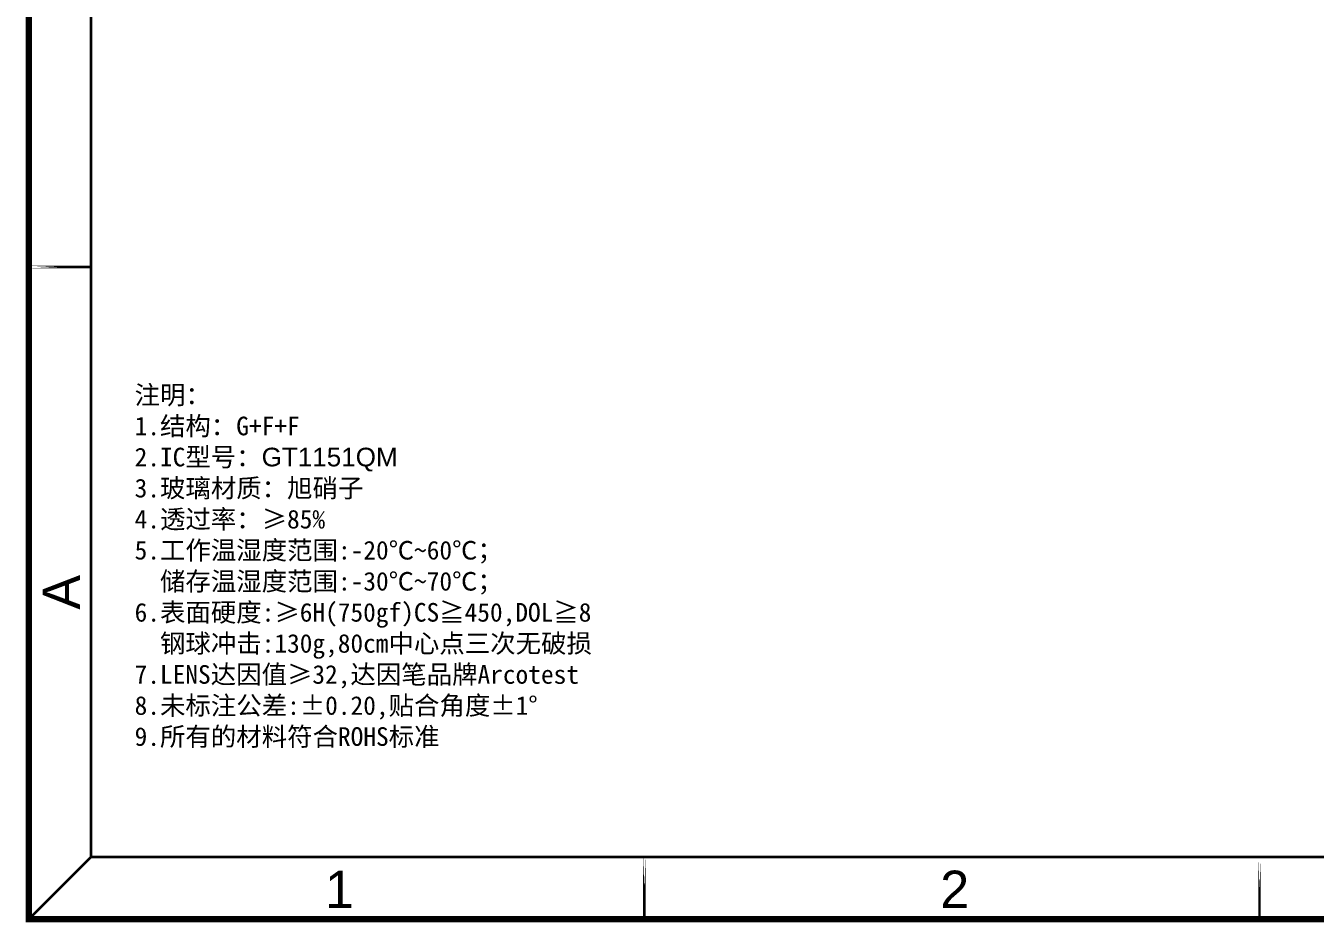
# Model space of a CAD drawing. Header units: millimetres. Extents: x 5678 to 6868, y 431 to 1273.
# Drawn here: x 5677.9 to 6092.9, y 431 to 719.7 of the extents above; entities that cross this region are included whole.
import ezdxf

# ---------------------------------------------------------------- set-up
doc = ezdxf.new("R2010")
doc.units = ezdxf.units.MM
doc.layers.add('', color=7, linetype='Continuous')
doc.layers.add('鑫视界图框', color=3, linetype='Continuous')
doc.styles.add('Arial', font='arial.ttf')
doc.styles.get("Standard").update_dxf_attribs({"font": 'txt', "bigfont": 'gbcbig.shx'})

msp = doc.modelspace()

# ---------------------------------------------------------------- linework, layer by layer
at = {"layer": '鑫视界图框', "color": 3}
for points, const_width in [([(6866.9245, 431.9729), (5678.9245, 431.9729), (5678.9245, 1271.9729), (6866.9245, 1271.9729)], 2), ([(6846.9245, 451.9729), (5698.9245, 451.9729), (5698.9245, 1251.9729), (6846.9245, 1251.9729)], 0.8), ([(5678.9245, 641.9732), (5698.7245, 641.9732), (5698.7245, 641.9732), (5678.9245, 641.9732)], 0.8), ([(5877.0218, 451.9518), (5877.0218, 451.9518), (5877.0218, 432.1518), (5877.0218, 432.1518)], 0.8), ([(6075.0218, 451.9518), (6075.0218, 451.9518), (6075.0218, 432.1518), (6075.0218, 432.1518)], 0.8)]:
    msp.add_lwpolyline(points, close=True, dxfattribs=dict(at, const_width=const_width))
at = {"layer": '鑫视界图框', "color": 3, "const_width": 0.8}
msp.add_lwpolyline([(5698.9245, 451.9729), (5678.9245, 431.9729)], dxfattribs=at)

# ---------------------------------------------------------------- texts
at = {"layer": '', "color": 1, "insert": (5712.9533, 603.7932), "char_height": 6, "width": 276.083027, "attachment_point": 1, "style": 'Arial'}
msp.add_mtext('{\\fSimHei|b0|i0|c134|p49;\\C4;注明：\\P1.结构：\\C1;G+F+F\\P\\C4;2.IC型号：}GT1151QM{\\fSimHei|b0|i0|c134|p49;\\P\\C4;3.玻璃材质：\\C1;旭硝子\\P\\C4;4.透过率：≥85%\\P5.工作温湿度范围:-20℃~60℃；\\P  储存温湿度范围:-30℃~70℃；\\P6.表面硬度:≥\\C1;6H\\C4;(750gf)CS≧\\C1;450\\C4;,DOL≧\\C1;8\\P\\C4;  钢球冲击:\\C1;130g,80cm\\C4;中心点三次无破损\\P7.LENS达因值≥32,达因笔品牌Arcotest\\P8.未标注公差:±0.20,\\C1;贴合角度±1°\\P\\C4;9.所有的材料符合ROHS标准}', dxfattribs=at)
at = {"layer": '鑫视界图框', "color": 3, "insert": (5683.3593, 531.6468), "char_height": 12, "width": 50.963866, "attachment_point": 1, "rotation": 90}
msp.add_mtext('{\\fArial|b0|i0|c0|p34;A}', dxfattribs=at)
at = {"layer": '鑫视界图框', "color": 3, "char_height": 12, "width": 5.046892, "attachment_point": 1}
for s, insert in [('{\\fArial|b0|i0|c0|p34;1}', (5774.2476, 447.5826)), ('{\\fArial|b0|i0|c0|p34;2}', (5972.2476, 447.5826))]:
    msp.add_mtext(s, dxfattribs=dict(at, insert=insert))

doc.saveas('drawing.dxf')
